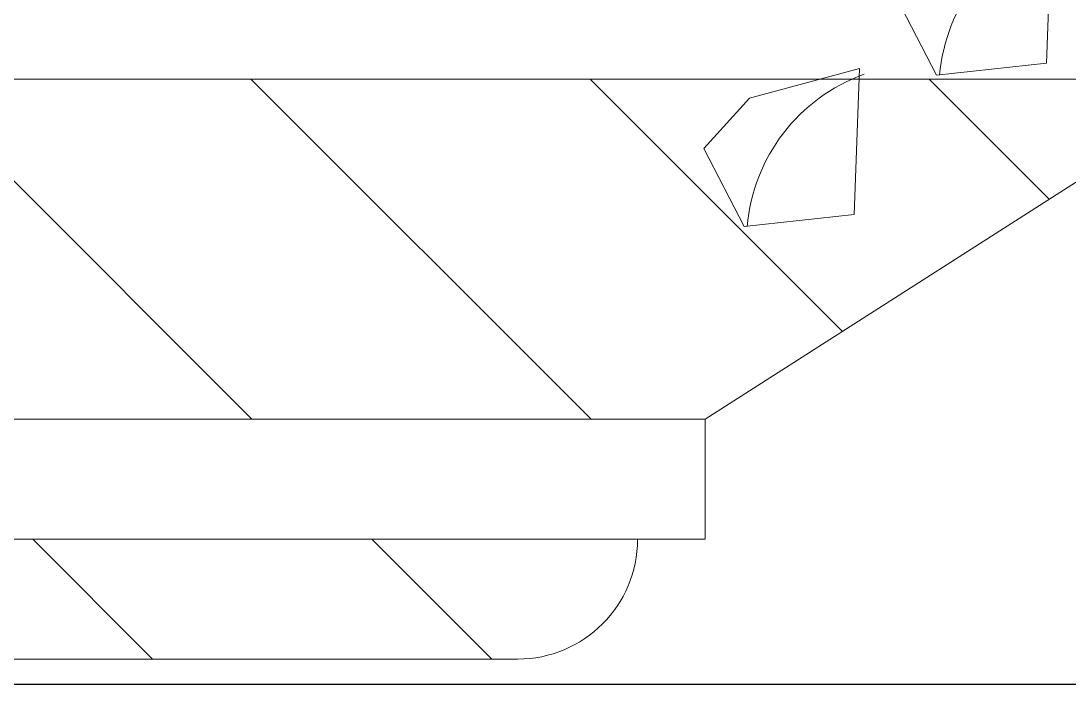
# Model space of a CAD drawing. Header units: millimetres. Extents: x 3614 to 12428, y -844 to 6844.
# Drawn here: x 5509.1148 to 5509.4029, y -474.3752 to -474.1929 of the extents above; entities that cross this region are included whole.
import ezdxf

# ---------------------------------------------------------------- set-up
doc = ezdxf.new("R2010")
doc.units = ezdxf.units.MM
doc.header["$LTSCALE"] = 40
doc.header["$MEASUREMENT"] = 0
for name, color, linetype, lineweight in [('E1', 7, 'CONTINUOUS', 20), ('Hatch', 42, 'CONTINUOUS', 15), ('landscaping', 3, 'CONTINUOUS', 13), ('Wall', 7, 'CONTINUOUS', 30)]:
    doc.layers.add(name, color=color, linetype=linetype, lineweight=lineweight)
pattern_1 = [(45, (-8.270145654401858, 2.667354345598138), (-2.209708691207957, 2.209708691207958), [])]

# ---------------------------------------------------------------- blocks, each defined once
blk = doc.blocks.new('A$C4E7010DC')
at = {"layer": 'landscaping', "linetype": 'Continuous', "lineweight": 9}
for points in [[(2075.921215846436, 304.2579942046286, 0), (2018.531288465092, 310.5272985610936, 0), (2015.790678377962, 386.5922165926313, 0), (2073.0626294408, 371.0522032568406, 0), (2096.829058624309, 344.797944437043, 0), (2075.921215846436, 304.2579942046286, 0)], [(2176.239360189386, 225.4769549197517, 0), (2118.849432808958, 231.7462592762167, 0), (2116.108822721843, 307.8111773077543, 0), (2173.380773783749, 292.2711639719637, 0), (2197.147202967288, 266.0169051521661, 0), (2176.239360189386, 225.4769549197517, 0)]]:
    blk.add_polyline3d(points, dxfattribs=at)
at = {"layer": 'landscaping', "lineweight": 9}
for centre in [(1981.900138323952, 296.2958539649699), (2082.218282667819, 217.5148146800784)]:
    blk.add_arc(centre, 92.75070268292367, 4.906589353820811, 70.17167493991396, dxfattribs=at)
blk = doc.blocks.new('FLOWERS')
at = {"layer": 'Hatch'}
h = blk.add_hatch(dxfattribs=at)
h.set_pattern_fill('ANSI31', color=256, scale=25, style=0)
h.set_pattern_definition(pattern_1)
h.paths.add_polyline_path([(33.91735434559814, 7.100092443317408), (-8.270145654401858, 7.100092443317408), (-1.338491066402635, 2.667354345598138), (26.98569975762803, 2.667354345598141)])
h = blk.add_hatch(dxfattribs=at)
h.set_pattern_fill('ANSI31', color=256, scale=25, style=0)
h.set_pattern_definition(pattern_1)
h.paths.add_polyline_path([(-0.4576456544018586, 1.104854345598139, 0.4142135623730951), (1.104854345598139, -0.4576456544018586), (24.54235434559814, -0.4576456544018586, 0.4142135623730951), (26.10485434559814, 1.104854345598139)])
for p, q in [((26.98569975762803, 2.667354345598141), (-1.338491066402639, 2.667354345598141)), ((-1.338491066402639, 2.667354345598141), (-1.338491066402639, 1.104854345598139)), ((26.98569975762803, 1.104854345598139), (-1.338491066402639, 1.104854345598139)), ((-0.4576456544018586, 1.104854345598139), (-0.4576456544018586, 1.110492111285563)), ((24.54235434559814, -0.4576456544018586), (1.104854345598139, -0.4576456544018586)), ((1.104854345598139, -0.4576456544018586), (1.104854345598139, -0.4576456544018586))]:
    blk.add_line(p, q, dxfattribs=at)
blk.add_lwpolyline([(26.98569975762803, 2.667354345598141), (33.91735434559814, 7.100092443317408), (-8.270145654401858, 7.100092443317408), (-1.338491066402639, 2.667354345598141)], dxfattribs=at)
blk.add_arc((1.104854345598139, 1.104854345598139), 1.5625, 180, 270, dxfattribs=at)

msp = doc.modelspace()

# ---------------------------------------------------------------- linework, layer by layer
at = {"layer": 'E1', "ltscale": 0.05}
msp.add_line((5489.473408941376, -474.3751602264005), (5521.773408941371, -474.3751602264007), dxfattribs=at)
at = {"layer": 'Wall', "ltscale": 0.05}
msp.add_line((5469.803444080625, -474.3751602263991), (5543.030317594364, -474.375160226404), dxfattribs=at)

# ---------------------------------------------------------------- block references
at = {"layer": 'landscaping'}
for name, p, xscale, yscale, zscale in [('A$C4E7010DC', (5510.461172491767, -474.3683093750616), -0.00052734375, 0.00052734375, 0.00052734375), ('FLOWERS', (5509.274617868994, -474.3586559241054), -0.02109375, 0.02109375, 0.02109375)]:
    msp.add_blockref(name, p, dxfattribs=dict(at, xscale=xscale, yscale=yscale, zscale=zscale))

doc.saveas('drawing.dxf')
